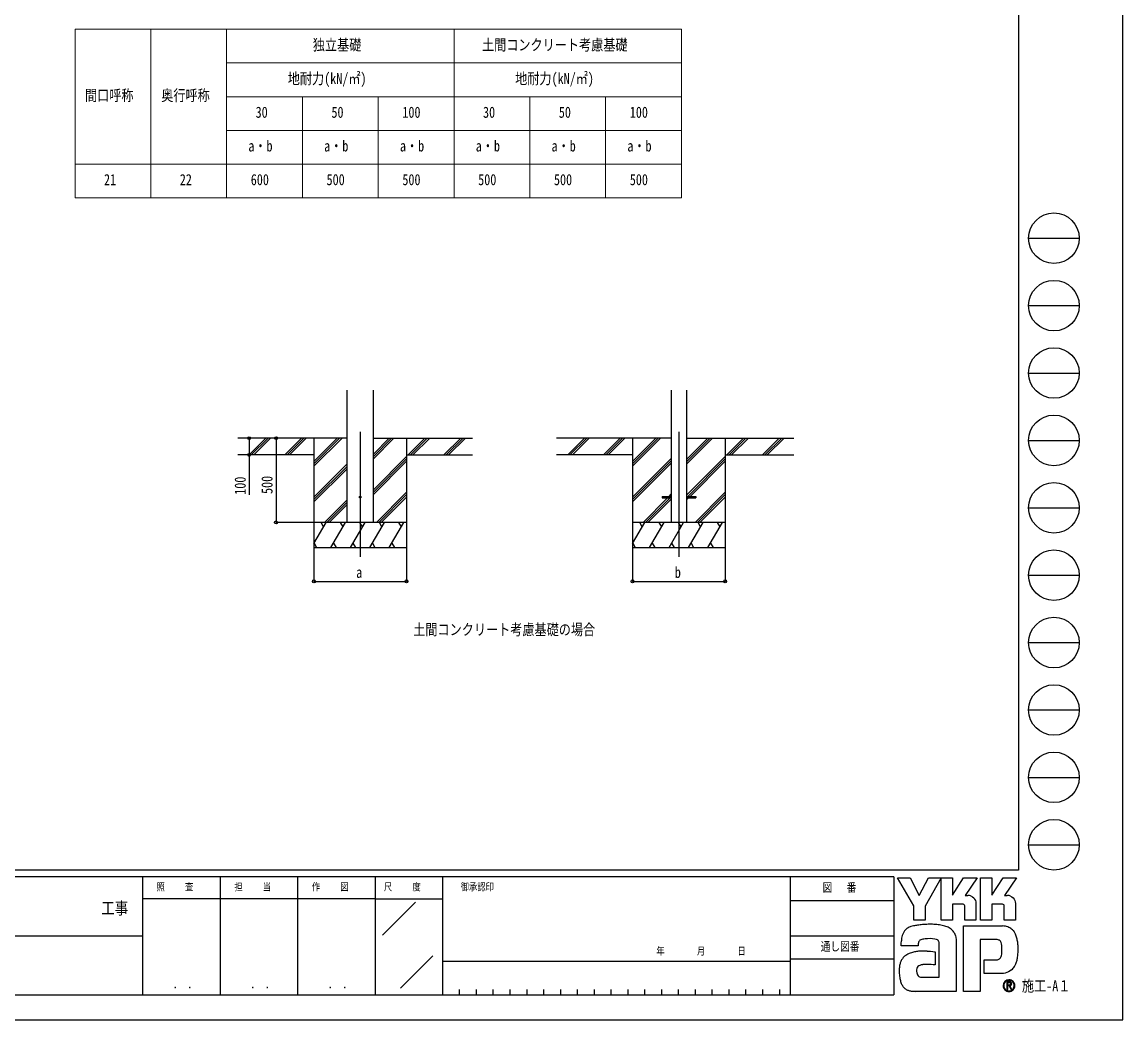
# Model space of a CAD drawing. Units: millimetres, scale not verified. Extents: x -8410 to 8410, y -5940 to 5940.
# Drawn here: x 1874 to 8410, y -5940 to -17 of the extents above; entities that cross this region are included whole.
import ezdxf
from ezdxf.enums import TextEntityAlignment as Align

# ---------------------------------------------------------------- set-up
doc = ezdxf.new("R2010")
doc.units = ezdxf.units.MM
doc.header["$LTSCALE"] = 30
doc.layers.add('0-1_TABLE1', color=7, linetype='Continuous', lineweight=18)
for name, color, linetype in [('0-2_USER1', 3, 'Continuous'), ('0-3_YKK_12', 2, 'Continuous'), ('0-4_YKK_13', 4, 'Continuous'), ('0-5_YKK_A1', 4, 'Continuous'), ('0-6_YKK_D', 6, 'Continuous'), ('0-7_YKK_ZWAK', 7, 'Continuous')]:
    doc.layers.add(name, color=color, linetype=linetype)
doc.styles.add('ＭＳ ゴシック', font='')
doc.styles.get('ＭＳ ゴシック').set_extended_font_data('MS Gothic')

msp = doc.modelspace()

# ---------------------------------------------------------------- linework, layer by layer
at = {"layer": '0-1_TABLE1'}
for p, q in [((2188.74, -59.93), (5788.74, -59.93)), ((2188.74, -59.93), (2188.74, -1059.93)), ((2638.74, -59.93), (2638.74, -1059.93)), ((3088.74, -59.93), (3088.74, -1059.93)), ((4438.74, -59.93), (4438.74, -1059.93)), ((3088.74, -259.93), (5788.74, -259.93)), ((3088.74, -459.93), (5788.74, -459.93)), ((3538.74, -459.93), (3538.74, -1059.93)), ((3988.74, -459.93), (3988.74, -1059.93)), ((4888.74, -459.93), (4888.74, -1059.93)), ((5338.74, -459.93), (5338.74, -1059.93)), ((3088.74, -659.93), (5788.74, -659.93)), ((2188.74, -859.93), (5788.74, -859.93)), ((2188.74, -1059.93), (5788.74, -1059.93))]:
    msp.add_line(p, q, dxfattribs=at)
msp.add_lwpolyline([(5788.74, -59.93), (5788.74, -459.93), (5788.74, -1059.93)], dxfattribs=at)
at = {"layer": '0-3_YKK_12'}
for p, q in [((3882.01, -2448.28), (3882.01, -3191.6)), ((5773.58, -2448.28), (5773.58, -3191.6))]:
    msp.add_line(p, q, dxfattribs=at)
at = {"layer": '0-4_YKK_13'}
for p, q in [((5673.58, -2832.01), (5673.58, -2841.01)), ((5673.58, -2832.01), (5728.38, -2832.01)), ((5673.58, -2841.01), (5728.38, -2841.01)), ((5818.78, -2832.01), (5873.58, -2832.01)), ((5818.78, -2841.01), (5873.58, -2841.01)), ((5873.58, -2832.01), (5873.58, -2841.01))]:
    msp.add_line(p, q, dxfattribs=at)
msp.add_circle((3882.01, -2836.51), 5, dxfattribs=at)
at = {"layer": '0-5_YKK_A1'}
for p, q in [((3804.26, -2986.51), (3804.26, -2201.16)), ((3959.76, -2986.51), (3959.76, -2201.16)), ((5728.38, -2201.16), (5728.38, -2986.51)), ((5818.78, -2201.16), (5818.78, -2986.51)), ((3804.26, -2486.51), (3156.06, -2486.51)), ((3222.75, -2585.11), (3321.34, -2486.51)), ((3235.48, -2586.51), (3335.49, -2486.51)), ((3249.63, -2586.51), (3349.63, -2486.51)), ((3434.88, -2585.11), (3533.48, -2486.51)), ((3447.62, -2586.51), (3547.62, -2486.51)), ((3461.76, -2586.51), (3561.76, -2486.51)), ((3607.01, -2486.51), (3607.01, -3136.51)), ((3607.01, -2653.39), (3773.89, -2486.51)), ((3607.01, -2639.25), (3759.75, -2486.51)), ((3607.01, -2625.11), (3745.61, -2486.51)), ((3959.76, -2609.01), (4082.26, -2486.51)), ((3959.76, -2594.87), (4068.12, -2486.51)), ((3959.76, -2580.73), (4053.98, -2486.51)), ((3959.76, -2486.51), (4547.63, -2486.51)), ((4157.01, -2486.51), (4157.01, -3136.51)), ((4166.11, -2586.51), (4266.11, -2486.51)), ((4180.25, -2586.51), (4280.25, -2486.51)), ((4194.39, -2586.51), (4294.39, -2486.51)), ((4378.24, -2586.51), (4478.24, -2486.51)), ((4392.38, -2586.51), (4492.38, -2486.51)), ((4406.52, -2586.51), (4506.52, -2486.51)), ((5728.38, -2486.51), (5047.63, -2486.51)), ((5114.32, -2585.11), (5212.91, -2486.51)), ((5127.06, -2586.51), (5227.06, -2486.51)), ((5141.2, -2586.51), (5241.2, -2486.51)), ((5326.45, -2585.11), (5425.05, -2486.51)), ((5339.19, -2586.51), (5439.19, -2486.51)), ((5353.33, -2586.51), (5453.33, -2486.51)), ((5498.58, -2486.51), (5498.58, -3136.51)), ((5498.58, -2653.39), (5665.46, -2486.51)), ((5498.58, -2639.25), (5651.32, -2486.51)), ((5498.58, -2625.11), (5637.18, -2486.51)), ((5818.78, -2641.56), (5973.83, -2486.51)), ((5818.78, -2627.42), (5959.69, -2486.51)), ((5818.78, -2613.28), (5945.55, -2486.51)), ((5818.78, -2486.51), (6456.79, -2486.51)), ((6048.58, -2486.51), (6048.58, -3136.51)), ((6057.68, -2586.51), (6157.68, -2486.51)), ((6071.82, -2586.51), (6171.82, -2486.51)), ((6085.96, -2586.51), (6185.96, -2486.51)), ((6269.81, -2586.51), (6369.81, -2486.51)), ((6283.95, -2586.51), (6383.95, -2486.51)), ((6298.09, -2586.51), (6398.1, -2486.51)), ((3607.01, -2586.51), (3156.06, -2586.51)), ((3959.76, -2792.86), (4157.01, -2595.61)), ((3959.76, -2807), (4157.01, -2609.75)), ((4157.01, -2586.51), (4547.63, -2586.51)), ((5498.58, -2586.51), (5047.63, -2586.51)), ((5498.58, -2837.24), (5728.38, -2607.44)), ((5818.78, -2825.41), (6048.58, -2595.61)), ((5826.32, -2832.01), (6048.58, -2609.75)), ((6048.58, -2586.51), (6456.79, -2586.51)), ((3607.01, -2837.24), (3804.26, -2639.99)), ((3607.01, -2851.38), (3804.26, -2654.13)), ((3607.01, -2865.52), (3804.26, -2668.28)), ((3959.76, -2821.14), (4157.01, -2623.89)), ((5498.58, -2851.38), (5728.38, -2621.58)), ((5498.58, -2865.52), (5728.38, -2635.73)), ((5840.46, -2832.01), (6048.58, -2623.89)), ((3978.24, -2986.51), (4157.01, -2807.74)), ((5869.81, -2986.51), (6048.58, -2807.74)), ((3669.87, -2986.51), (3804.26, -2852.12)), ((3684.01, -2986.51), (3804.26, -2866.26)), ((3992.38, -2986.51), (4157.01, -2821.88)), ((4006.52, -2986.51), (4157.01, -2836.02)), ((5561.44, -2986.51), (5706.94, -2841.01)), ((5575.58, -2986.51), (5721.08, -2841.01)), ((5589.73, -2986.51), (5728.38, -2847.86)), ((5715.94, -2832.01), (5728.38, -2819.57)), ((5818.78, -2853.69), (5831.46, -2841.01)), ((5883.95, -2986.51), (6048.58, -2821.88)), ((5898.09, -2986.51), (6048.58, -2836.02)), ((3698.15, -2986.51), (3804.26, -2880.41)), ((4157.01, -2986.51), (3607.01, -2986.51)), ((3607.01, -3111.96), (3679.44, -2986.51)), ((3664.44, -3012.5), (3649.44, -2986.51)), ((3708.31, -3136.51), (3794.91, -2986.51)), ((3779.91, -3012.49), (3764.91, -2986.51)), ((3823.78, -3136.51), (3910.38, -2986.51)), ((3895.38, -3012.5), (3880.38, -2986.51)), ((3939.25, -3136.51), (4025.85, -2986.51)), ((4010.85, -3012.49), (3995.85, -2986.51)), ((4054.72, -3136.51), (4141.32, -2986.51)), ((4126.32, -3012.49), (4111.32, -2986.51)), ((6048.58, -2986.51), (5498.58, -2986.51)), ((5498.58, -3111.96), (5571.01, -2986.51)), ((5556.01, -3012.5), (5541.01, -2986.51)), ((5599.88, -3136.51), (5686.48, -2986.51)), ((5671.48, -3012.49), (5656.48, -2986.51)), ((5715.35, -3136.51), (5801.95, -2986.51)), ((5786.95, -3012.5), (5771.95, -2986.51)), ((5830.82, -3136.51), (5917.42, -2986.51)), ((5902.42, -3012.49), (5887.42, -2986.51)), ((5946.29, -3136.51), (6032.89, -2986.51)), ((6017.89, -3012.49), (6002.89, -2986.51)), ((3607.01, -3136.51), (4157.01, -3136.51)), ((3607.84, -3110.53), (3622.84, -3136.51)), ((3723.31, -3110.53), (3738.31, -3136.51)), ((3838.78, -3110.53), (3853.77, -3136.51)), ((3954.25, -3110.53), (3969.25, -3136.51)), ((4069.72, -3110.53), (4084.72, -3136.51)), ((5498.58, -3136.51), (6048.58, -3136.51)), ((5499.41, -3110.53), (5514.41, -3136.51)), ((5614.88, -3110.53), (5629.88, -3136.51)), ((5730.35, -3110.53), (5745.35, -3136.51)), ((5845.82, -3110.53), (5860.82, -3136.51)), ((5961.29, -3110.53), (5976.29, -3136.51))]:
    msp.add_line(p, q, dxfattribs=at)
at = {"layer": '0-6_YKK_D'}
for p, q in [((3381.95, -2486.51), (3381.95, -2986.51)), ((3606.01, -2986.51), (3380.95, -2986.51)), ((3607.01, -3136.51), (3607.01, -3337.51)), ((4157.01, -3136.51), (4157.01, -3337.51)), ((5498.58, -3136.51), (5498.58, -3337.51)), ((6048.58, -3136.51), (6048.58, -3337.51)), ((3607.01, -3336.51), (4157.01, -3336.51)), ((5498.58, -3336.51), (6048.58, -3336.51))]:
    msp.add_line(p, q, dxfattribs=at)
msp.add_lwpolyline([(3222.67, -2486.51), (3222.67, -2586.51), (3222.67, -2823.71)], dxfattribs=at)
for centre in [(3222.67, -2486.51), (3381.95, -2486.51), (3222.67, -2586.51), (3381.95, -2986.51), (3607.01, -3336.51), (4157.01, -3336.51), (5498.58, -3336.51), (6048.58, -3336.51)]:
    msp.add_circle(centre, 8.5, dxfattribs=at)
at = {"layer": '0-7_YKK_ZWAK'}
for p, q in [((7790.04, 5550), (7790.04, -5050)), ((7850.04, -1300), (8150.04, -1300)), ((7850.04, -1700), (8150.04, -1700)), ((7850.04, -2100), (8150.04, -2100)), ((7850.04, -2500), (8150.04, -2500)), ((7850.04, -2900), (8150.04, -2900)), ((7850.04, -3300), (8150.04, -3300)), ((7850.04, -3700), (8150.04, -3700)), ((7850.04, -4100), (8150.04, -4100)), ((7850.04, -4500), (8150.04, -4500)), ((7850.04, -4900), (8150.04, -4900)), ((7790.04, -5050), (-7809.96, -5050)), ((2590.04, -5090), (-9.96, -5090)), ((3050.04, -5090), (3050.04, -5790)), ((3510.04, -5090), (3510.04, -5790)), ((3970.04, -5090), (3970.04, -5790)), ((4370.04, -5090), (3970.04, -5090)), ((6435.04, -5090), (4370.04, -5090)), ((4370.04, -5090), (4370.04, -5790)), ((6435.04, -5090), (6435.04, -5790)), ((7050.04, -5090), (6435.04, -5090)), ((7050.04, -5090), (7050.04, -5790)), ((3970.04, -5220), (2590.04, -5220)), ((3970.04, -5220), (4370.04, -5220)), ((4014.21, -5436.58), (4210.07, -5240.72)), ((6435.04, -5230), (7050.04, -5230)), ((-9.96, -5440), (2590.04, -5440)), ((6435.04, -5440), (7050.04, -5440)), ((4121.34, -5751.98), (4313.78, -5559.54)), ((4370.04, -5590), (6435.04, -5590)), ((7050.04, -5580), (6435.04, -5580)), ((-9.96, -5790), (2590.04, -5790)), ((2590.04, -5790), (3970.04, -5790)), ((3970.04, -5790), (4370.04, -5790)), ((4370.04, -5790), (6435.04, -5790)), ((4470.04, -5760), (4470.04, -5790)), ((4570.04, -5760), (4570.04, -5790)), ((4670.04, -5760), (4670.04, -5790)), ((4770.04, -5760), (4770.04, -5790)), ((4870.04, -5760), (4870.04, -5790)), ((4970.04, -5760), (4970.04, -5790)), ((5070.04, -5760), (5070.04, -5790)), ((5170.04, -5760), (5170.04, -5790)), ((5270.04, -5760), (5270.04, -5790)), ((5370.04, -5760), (5370.04, -5790)), ((5470.04, -5760), (5470.04, -5790)), ((5570.04, -5760), (5570.04, -5790)), ((5670.04, -5760), (5670.04, -5790)), ((5770.04, -5760), (5770.04, -5790)), ((5870.04, -5760), (5870.04, -5790)), ((5970.04, -5760), (5970.04, -5790)), ((6070.04, -5760), (6070.04, -5790)), ((6170.04, -5760), (6170.04, -5790)), ((6270.04, -5760), (6270.04, -5790)), ((6370.04, -5760), (6370.04, -5790)), ((6435.04, -5790), (7050.04, -5790)), ((7733.35, -5767.96), (7733.35, -5767.96))]:
    msp.add_line(p, q, dxfattribs=at)
for points in [[(-8410, -5940), (8410, -5940), (8410, 5940), (-8410, 5940)], [(7072.04, -5096), (7145.66, -5096), (7200.94, -5200.2), (7256.08, -5096), (7329.75, -5096), (7235.34, -5263.98), (7235.34, -5348.27), (7168.19, -5348.27), (7168.19, -5261.71)]]:
    msp.add_lwpolyline(points, close=True, dxfattribs=at)
for points in [[(3970.04, -5090), (2590.04, -5090), (2590.04, -5790)], [(7461.09, -5253.22), (7397.54, -5253.22), (7397.54, -5348.19), (7329.83, -5348.19), (7329.83, -5096), (7397.54, -5096), (7397.54, -5199.17), (7464.14, -5096), (7543.68, -5096), (7472.32, -5200.42), (7474.85, -5200.42), (7477.64, -5200.42), (7480.51, -5200.42), (7483.26, -5200.42), (7485.73, -5200.42), (7487.72, -5200.42), (7489.05, -5200.42), (7489.53, -5200.42)], [(7695.02, -5253.22), (7631.54, -5253.22), (7631.54, -5348.27), (7563.79, -5348.27), (7563.79, -5096), (7631.54, -5096), (7631.54, -5199.17), (7698.06, -5096), (7777.61, -5096), (7706.25, -5200.42), (7708.8, -5200.42), (7711.61, -5200.42), (7714.47, -5200.42), (7717.23, -5200.42), (7719.68, -5200.42), (7721.66, -5200.42), (7722.98, -5200.42), (7723.46, -5200.42)], [(7509.01, -5204.43), (7517.1, -5209.04), (7523.95, -5215.07), (7529.45, -5222.24), (7533.51, -5230.3), (7536.02, -5238.99), (7536.88, -5248.07), (7536.88, -5348.44), (7470.82, -5348.44), (7470.82, -5262.82)], [(7742.96, -5204.43), (7751.07, -5209.04), (7757.95, -5215.07), (7763.48, -5222.24), (7767.56, -5230.3), (7770.09, -5238.99), (7770.96, -5248.07), (7770.96, -5348.27), (7704.75, -5348.27), (7704.75, -5262.82)], [(7657.74, -5463.01), (7562.39, -5463.01), (7562.39, -5770), (7462.46, -5770), (7462.46, -5381.58), (7694.7, -5381.58)], [(7757.43, -5409.02), (7763.94, -5417.25), (7768.83, -5425.22), (7772.23, -5432.43)], [(7209.59, -5464.62), (7204.95, -5467.24), (7201.32, -5470.44), (7198.58, -5474.17), (7196.58, -5478.39), (7195.21, -5483.06), (7194.32, -5488.14), (7193.78, -5493.58), (7193.46, -5499.33), (7093.49, -5499.58), (7093.78, -5485.91), (7094.34, -5470.54)], [(7415.42, -5438.33), (7418.25, -5449.8), (7419.86, -5462.09), (7420.37, -5475.17), (7420.37, -5770), (7179.1, -5770)], [(7247.89, -5531.05), (7266.81, -5532.3), (7281.69, -5533.97), (7291.42, -5535.53), (7294.91, -5536.47), (7294.91, -5612.95), (7283.84, -5611.78), (7271.71, -5611.12), (7259.29, -5610.87), (7247.37, -5610.9), (7236.74, -5611.12), (7228.17, -5611.42), (7222.45, -5611.68), (7220.37, -5611.78), (7211.72, -5613.36), (7204.27, -5615.84), (7198, -5619.22), (7192.93, -5623.54), (7189.05, -5628.79), (7186.37, -5635.01), (7184.87, -5642.2), (7184.57, -5650.38), (7185.52, -5659.38), (7187.44, -5666.81), (7190.19, -5672.83), (7193.65, -5677.58), (7197.72, -5681.19), (7202.27, -5683.81), (7207.17, -5685.58), (7212.32, -5686.65), (7318.52, -5686.65), (7318.52, -5490.15), (7318.56, -5486.25), (7318.35, -5482.44), (7317.85, -5478.77), (7317, -5475.29), (7315.72, -5472.05), (7313.97, -5469.09), (7311.67, -5466.48), (7308.78, -5464.25)], [(7308.78, -5464.25), (7302.55, -5461.8), (7292.59, -5459.73), (7279.88, -5458.2), (7265.41, -5457.39), (7250.17, -5457.45), (7235.13, -5458.57)], [(7691.65, -5521.99), (7691.53, -5509.26), (7690.92, -5497.8), (7689.48, -5487.72), (7686.87, -5479.19)], [(7749.13, -5641.94), (7739.9, -5649.11), (7730.29, -5654.75), (7720.37, -5658.96), (7710.2, -5661.84), (7699.87, -5663.49), (7689.44, -5664.02), (7586.72, -5664.02), (7586.72, -5583.33), (7644.64, -5583.33), (7655.32, -5583.18), (7664.71, -5582.27), (7672.77, -5579.9)], [(7749.21, -5725.19), (7749.16, -5724.02), (7749.02, -5722.89), (7748.77, -5721.81), (7748.44, -5720.78), (7748.01, -5719.8), (7747.48, -5718.88), (7746.87, -5718.02), (7746.16, -5717.22), (7745.23, -5716.41), (7744.21, -5715.69), (7743.08, -5715.08), (7741.86, -5714.58), (7740.56, -5714.19), (7739.17, -5713.91), (7737.7, -5713.74), (7736.16, -5713.69), (7721, -5713.69), (7721, -5758.28), (7725.58, -5758.28), (7725.58, -5718.23), (7736.16, -5718.23), (7737.25, -5718.27), (7738.27, -5718.38), (7739.24, -5718.55), (7740.13, -5718.8), (7740.94, -5719.11), (7741.69, -5719.49), (7742.35, -5719.94), (7742.93, -5720.44)], [(7744.72, -5725.19), (7744.44, -5727.34), (7743.67, -5729.03), (7742.52, -5730.31), (7741.09, -5731.25), (7739.49, -5731.89), (7737.81, -5732.28), (7736.16, -5732.48), (7734.66, -5732.53), (7730.69, -5732.53), (7732.69, -5735.94), (7745.79, -5758.43), (7751.03, -5758.43), (7738.4, -5736.78), (7739.58, -5736.55), (7740.71, -5736.25), (7741.78, -5735.89), (7742.79, -5735.46), (7743.74, -5734.98), (7744.62, -5734.43), (7745.43, -5733.82), (7746.16, -5733.15)]]:
    msp.add_lwpolyline(points, dxfattribs=at)
for centre in [(8000.04, -1300), (8000.04, -1700), (8000.04, -2100), (8000.04, -2500), (8000.04, -2900), (8000.04, -3300), (8000.04, -3700), (8000.04, -4100), (8000.04, -4500), (8000.04, -4900)]:
    msp.add_circle(centre, 150, dxfattribs=at)
for centre, radius, start, end in [((7489.63, -5250.38), 49.95, 78.26798, 90.11215), ((7490.35, -5246.74), 46.25, 66.19963, 78.22058), ((7723.56, -5250.47), 50.04, 78.27851, 90.10826), ((7724.25, -5246.96), 46.47, 66.2483, 78.23226), ((7461.45, -5262.59), 9.38, 358.57817, 92.1683), ((7695.42, -5262.54), 9.33, 358.29941, 92.43455), ((7183.21, -5462.58), 87.16, 152.2125, 163.4865), ((7169.87, -5455.68), 72.15, 138.03852, 152.12015), ((7169.86, -5456.02), 72.36, 122.60463, 137.83438), ((7179.43, -5471.49), 90.56, 108.37421, 122.42809), ((7194.59, -5525.38), 146.5, 100.93159, 107.35499), ((7244.11, -5765.63), 391.8, 97.86054, 101.37938), ((7267.36, -5927.16), 554.99, 94.90201, 97.9576), ((7268.94, -5940.09), 568, 91.6169, 94.94971), ((7266.74, -5848.12), 476.01, 87.51794, 91.66439), ((7272.92, -5715.55), 343.3, 81.92631, 87.59083), ((7291.17, -5590.46), 216.88, 73.67137, 82.05943), ((7318.25, -5499.84), 122.3, 60.60528, 73.9085), ((7329.34, -5477.73), 97.61, 52.17347, 59.90542), ((7339.25, -5464.9), 81.39, 43.55042, 52.14561), ((7344.71, -5459.62), 73.79, 34.48659, 43.50182), ((7344.75, -5459.5), 73.7, 25.58915, 34.43128), ((7690.91, -5488.43), 106.91, 78.73198, 87.96551), ((7694.04, -5472.4), 90.58, 69.03034, 78.69541), ((7696.97, -5464.6), 82.25, 59.39484, 68.9885), ((7698.32, -5462.23), 79.52, 50.3012, 59.3616), ((7697.83, -5462.79), 80.27, 42.05209, 50.28551), ((7275.61, -5480.92), 181.57, 171.55622, 176.72493), ((7214.08, -5471.73), 119.36, 163.48385, 171.57982), ((7235.98, -5527.26), 67.97, 102.4979, 112.84632), ((7249.13, -5583.99), 126.2, 96.37207, 102.75341), ((7338.19, -5462.58), 80.94, 17.43089, 25.54591), ((7658.28, -5512.02), 49.01, 77.94572, 90.63794), ((7662.54, -5492.03), 28.57, 60.20991, 77.92418), ((7665.3, -5486.84), 22.7, 39.8078, 59.75378), ((7661.42, -5489.81), 27.58, 22.65544, 39.38165), ((7658.18, -5485.62), 125.84, 14.76267, 25.00486), ((7581, -5506.66), 205.84, 7.9139, 14.95041), ((7503.91, -5517.87), 283.74, 2.54376, 8.01251), ((7171.75, -5629.03), 89.03, 120.60724, 130.53081), ((7181.23, -5645.15), 107.73, 112.58838, 120.58162), ((7193.99, -5675.8), 140.93, 106.61303, 112.59024), ((7214.05, -5743.23), 211.28, 99.87193, 106.59825), ((7225.29, -5806.54), 275.59, 94.78469, 99.91711), ((7230.76, -5869.54), 338.82, 90.80099, 94.81812), ((7231.59, -5916.45), 385.74, 87.57779, 90.82714), ((7584.99, -5533.52), 106.22, 347.14308, 355.40008), ((7464.41, -5523.15), 227.25, 355.2339, 0.29193), ((7472.34, -5521), 315.35, 352.8937, 357.82206), ((7459.73, -5520.19), 327.99, 357.76419, 2.60674), ((7217.96, -5641.39), 136.01, 164.97537, 174.56739), ((7184.91, -5632.58), 101.81, 153.89178, 164.94341), ((7169.86, -5625.34), 85.1, 142.04688, 153.80771), ((7166.95, -5623.26), 81.53, 130.60221, 141.94427), ((7663.44, -5558.86), 23.02, 293.91672, 314.09376), ((7660.3, -5556.09), 27.2, 314.78099, 333.92928), ((7640.1, -5546.28), 49.66, 334.00676, 347.34989), ((7700.72, -5578.85), 78.7, 326.23251, 339.61931), ((7626.81, -5550.23), 157.95, 339.22498, 347.31457), ((7538.3, -5529.59), 248.83, 347.15166, 352.97565), ((7276.27, -5646.97), 194.58, 174.55588, 182.47272), ((7384.99, -5645.26), 303.3, 181.90948, 187.89042), ((7682.46, -5566.77), 100.47, 311.57033, 318.66243), ((7670.83, -5556.57), 115.94, 318.67367, 325.29112), ((7257.39, -5663.21), 174.43, 187.80471, 196.36971), ((7190.01, -5683.12), 104.18, 196.3102, 208.20993), ((7160.67, -5698.73), 70.94, 208.29777, 223.35561), ((7154.05, -5704.55), 62.13, 223.64205, 239.63663), ((7733.4, -5736.38), 35.28, 90.09157, 179.92363), ((7733.19, -5736.42), 35.07, 179.86065, 225.14399), ((7733.05, -5736.47), 31.25, 179.75513, 225.29722), ((7733.18, -5736.27), 31.37, 134.8007, 180.12175), ((7733.27, -5736.09), 31.31, 89.86602, 135.149), ((7733.4, -5736.31), 35.22, 44.93442, 90.08536), ((7733.41, -5736.33), 31.55, 45.03108, 90.11509), ((7733.3, -5736.28), 31.68, 270.09072, 359.90926), ((7738.02, -5725.01), 6.71, 358.3894, 42.86139), ((7738.15, -5725.51), 11.07, 316.37674, 1.6565), ((7733.43, -5736.34), 31.54, 0.00643, 45.07115), ((7733.68, -5736.2), 34.94, 359.78949, 45.13288), ((7733.59, -5736.48), 35.03, 314.92572, 0.23508), ((7159.54, -5694.56), 73.53, 239.8785, 253.65355), ((7169.6, -5660.02), 109.51, 253.69102, 263.74909), ((7178.12, -5584.19), 185.81, 263.68487, 270.30455), ((7733.36, -5736.42), 35.18, 224.94536, 269.98445), ((7733.29, -5736.75), 31.21, 224.62822, 270.10973), ((7733.35, -5736.25), 35.36, 269.98802, 314.93777)]:
    msp.add_arc(centre, radius, start, end, dxfattribs=at)

# ---------------------------------------------------------------- texts
at = {"layer": '0-1_TABLE1', "style": 'ＭＳ ゴシック', "width": 0.8}
for s, p in [('独立基礎', (3600.54, -204.93)), ('土間コンクリート考慮基礎', (4604.94, -204.93)), ('地耐力(kN/㎡)', (3451.74, -404.93)), ('地耐力(kN/㎡)', (4801.74, -404.93)), ('間口呼称', (2248.14, -504.93)), ('奥行呼称', (2700.54, -504.93)), ('30', (3260.94, -604.93)), ('50', (3710.94, -604.93)), ('100', (4132.14, -604.93)), ('30', (4610.94, -604.93)), ('50', (5060.94, -604.93)), ('100', (5482.14, -604.93)), ('a・b', (3217.74, -804.93)), ('a・b', (3667.74, -804.93)), ('a・b', (4117.74, -804.93)), ('a・b', (4567.74, -804.93)), ('a・b', (5017.74, -804.93)), ('a・b', (5467.74, -804.93)), ('21', (2360.94, -1004.93)), ('22', (2810.94, -1004.93)), ('600', (3232.14, -1004.93)), ('500', (3682.14, -1004.93)), ('500', (4132.14, -1004.93)), ('500', (4582.14, -1004.93)), ('500', (5032.14, -1004.93)), ('500', (5482.14, -1004.93))]:
    msp.add_text(s, height=65.98, dxfattribs=at).set_placement(p, align=Align.BOTTOM_LEFT)
at = {"layer": '0-2_USER1', "style": 'ＭＳ ゴシック', "width": 0.8}
msp.add_text('土間コンクリート考慮基礎の場合', height=65.98, dxfattribs=at).set_placement((4196.63, -3675.49), align=Align.BOTTOM_LEFT)
at = {"layer": '0-6_YKK_D', "style": 'ＭＳ ゴシック', "width": 0.8}
for s, p in [('100', (3221.87, -2822.91)), ('500', (3381.15, -2818.11))]:
    msp.add_text(s, height=65.98, rotation=90, dxfattribs=at).set_placement(p, align=Align.BOTTOM_LEFT)
for s, p in [('a', (3858.01, -3335.71)), ('b', (5749.58, -3335.71))]:
    msp.add_text(s, height=65.98, dxfattribs=at).set_placement(p, align=Align.BOTTOM_LEFT)
at = {"layer": '0-7_YKK_ZWAK', "style": 'ＭＳ ゴシック', "width": 0.8}
for s, height, p in [('照     査', 43.99, (2672.84, -5185)), ('担     当', 43.99, (3134.44, -5185)), ('作     図', 43.99, (3594.44, -5185)), ('尺     度', 43.99, (4022.84, -5185)), ('御承認印', 43.99, (4478.28, -5185)), ('図\u3000 番', 51.32, (6626.81, -5195)), ('工事', 73.31, (2344.67, -5334.93)), ('通し図番', 51.32, (6615.61, -5545)), ('年        月        日', 43.99, (5639.81, -5566.43)), ('． ．', 51.83, (2770, -5768.7)), ('． ．', 51.83, (3230, -5768.7)), ('． ．', 51.83, (3690, -5768.7)), ('施工-A１', 65.98, (7810.04, -5790))]:
    msp.add_text(s, height=height, dxfattribs=at).set_placement(p, align=Align.BOTTOM_LEFT)

doc.saveas('drawing.dxf')
